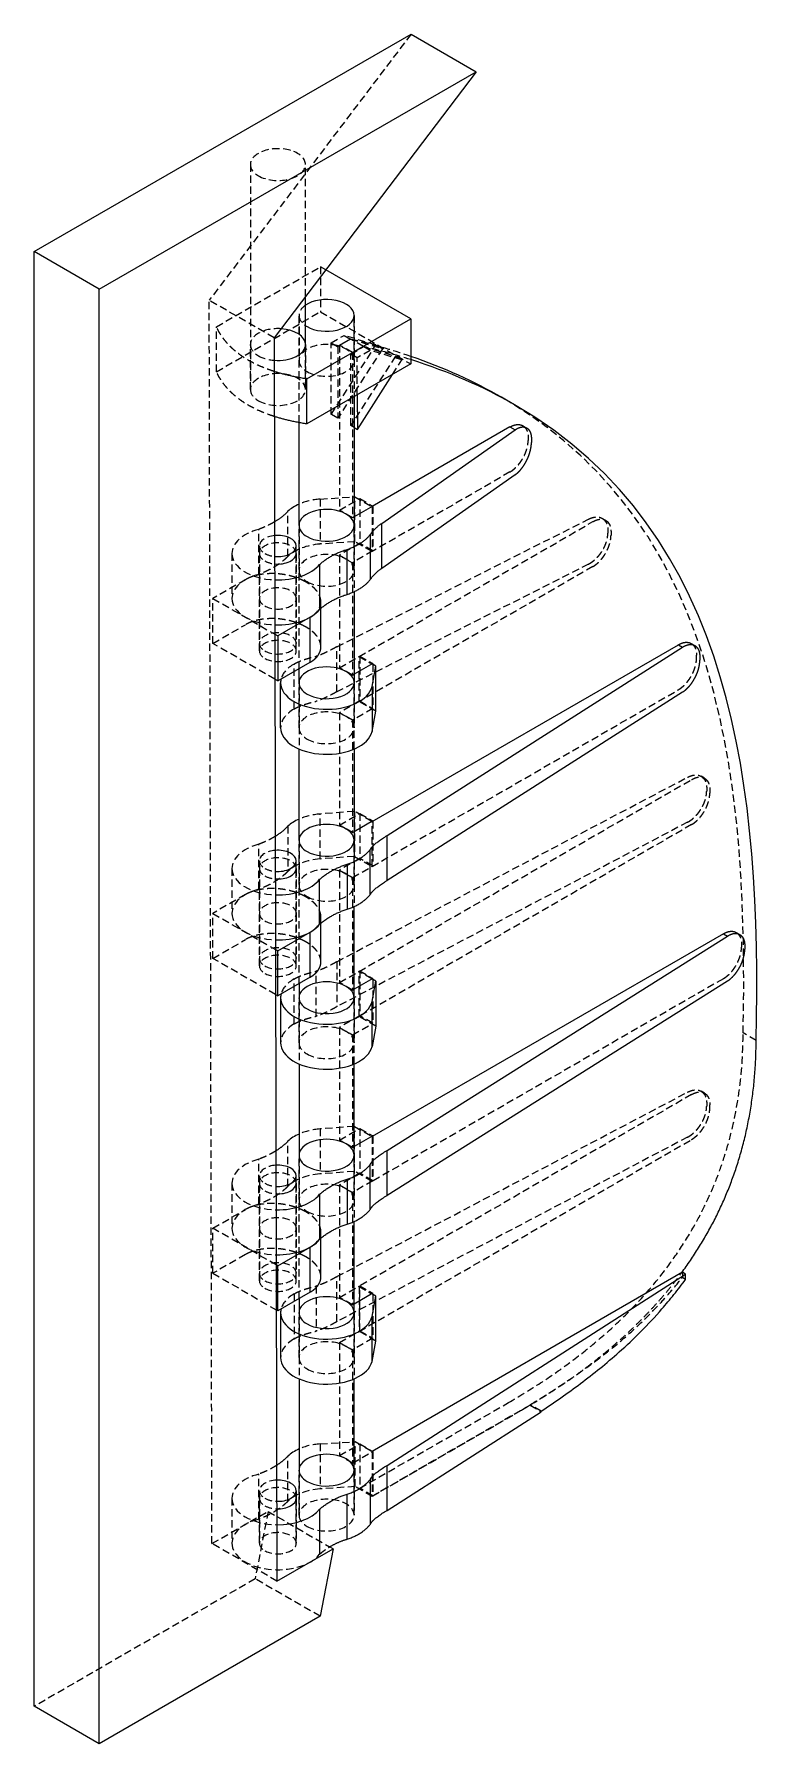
# Model space of a CAD drawing. Extents: x -15.9 to 23.4, y -12.5 to 80.6.
import ezdxf

# ---------------------------------------------------------------- set-up
doc = ezdxf.new("R2010")
doc.units = 0
doc.linetypes.add('Dash', pattern=[0.6, 0.4, -0.2])
doc.linetypes.add('Solid', pattern=[0])
for name, color, linetype in [('HiddenOutline', 7, 'Dash'), ('HiddenSharp', 7, 'Dash'), ('VisibleSmooth', 7, 'Solid')]:
    doc.layers.add(name, color=color, linetype=linetype)
doc.layers.add('VisibleOutline', color=7, linetype='Solid', lineweight=20)
doc.layers.add('VisibleSharp', color=7, linetype='Solid', lineweight=20)

msp = doc.modelspace()

# ---------------------------------------------------------------- linework, layer by layer
at = {"layer": 'HiddenOutline'}
for p, q in [((-4.147, 73.53), (-4.147, 61.283)), ((-1.147, 66.348), (-1.147, 73.53)), ((-1.5, 59.481), (-1.5, 65.32)), ((-1.5, 65.32), (-1.5, 62.87)), ((1.5, 62.87), (1.5, 65.32)), ((1.5, 65.32), (1.5, 60.895)), ((-4.147, 61.283), (-4.147, 63.732)), ((-1.147, 63.732), (-1.147, 61.283)), ((-1.147, 61.283), (-1.147, 63.732)), ((15.192, 54.157), (15.002, 54.269)), ((-1.5, 46.083), (-1.5, 53.889)), ((-1.5, 53.889), (-1.5, 51.439)), ((1.5, 51.439), (1.5, 53.889)), ((1.5, 53.889), (1.5, 50.279)), ((-5.15, 52.358), (-5.15, 49.908)), ((-3.652, 47.051), (-3.652, 52.766)), ((-3.652, 52.358), (-3.652, 49.908)), ((-1.652, 47.051), (-1.652, 52.358)), ((-1.652, 52.358), (-1.652, 49.908)), ((-3.652, 49.908), (-3.652, 47.459)), ((-1.652, 49.908), (-1.652, 47.459)), ((-1.5, 45.316), (-1.5, 41.711)), ((-1.5, 42.866), (-1.5, 45.316)), ((1.5, 41.711), (1.5, 45.316)), ((1.5, 45.316), (1.5, 42.866)), ((20.57, 40.115), (20.385, 40.224)), ((-1.5, 28.936), (-1.5, 36.742)), ((-1.5, 36.742), (-1.5, 34.293)), ((1.5, 34.293), (1.5, 36.742)), ((1.5, 36.742), (1.5, 33.132)), ((-3.652, 29.904), (-3.652, 35.62)), ((-5.15, 35.211), (-5.15, 32.762)), ((-3.652, 35.211), (-3.652, 32.762)), ((-1.652, 29.904), (-1.652, 35.211)), ((-1.652, 35.211), (-1.652, 32.762)), ((-3.652, 32.762), (-3.652, 30.312)), ((-1.652, 32.762), (-1.652, 30.312)), ((-1.5, 28.169), (-1.5, 24.565)), ((-1.5, 25.72), (-1.5, 28.169)), ((1.5, 24.565), (1.5, 28.169)), ((1.5, 28.169), (1.5, 25.72)), ((20.57, 22.969), (20.385, 23.077)), ((-1.5, 11.79), (-1.5, 19.596)), ((-1.5, 19.596), (-1.5, 17.146)), ((1.5, 17.146), (1.5, 19.596)), ((1.5, 19.596), (1.5, 15.986)), ((-5.15, 18.065), (-5.15, 15.615)), ((-3.652, 12.758), (-3.652, 18.473)), ((-3.652, 18.065), (-3.652, 15.615)), ((-1.652, 12.758), (-1.652, 18.065)), ((-1.652, 18.065), (-1.652, 15.615)), ((-3.652, 15.615), (-3.652, 13.166)), ((-1.652, 15.615), (-1.652, 13.166)), ((-1.5, 11.023), (-1.5, 7.418)), ((-1.5, 8.573), (-1.5, 11.023)), ((1.5, 8.573), (1.5, 11.023)), ((1.5, 11.023), (1.5, 7.418)), ((-1.5, 0), (-1.5, 2.449)), ((-1.5, 2.449), (-1.5, 0)), ((1.5, 2.449), (1.5, 0)), ((1.5, 0), (1.5, 2.449)), ((-3.652, -1.531), (-3.652, 1.327)), ((-5.15, 0.919), (-5.15, -1.531)), ((-3.652, 0.919), (-3.652, -1.531)), ((-1.652, 0.919), (-1.652, -1.531)), ((-1.652, -1.531), (-1.652, 0.919))]:
    msp.add_line(p, q, dxfattribs=at)
for points in [[(-0.308, 49.371), (-0.308, 49.722)], [(-0.308, 32.224), (-0.308, 32.575)], [(-0.308, 15.078), (-0.308, 15.429)]]:
    msp.add_open_spline(points, degree=1, dxfattribs=at)
at = {"layer": 'HiddenSharp'}
for p, q in [((4.596, 80.629), (-6.386, 66.142)), ((-5.996, 64.699), (-0.339, 67.965)), ((-0.048, 67.797), (-0.339, 67.965)), ((-0.339, 67.965), (-0.339, 65.516)), ((-6.237, -1.548), (-6.386, 66.142)), ((-2.85, 64.101), (-6.386, 66.142)), ((-5.996, 62.25), (-0.339, 65.516)), ((-0.339, 65.516), (4.582, 62.674)), ((-5.996, 62.25), (-5.996, 64.699)), ((0.251, 63.827), (0.952, 64.231)), ((2.682, 63.708), (0.952, 64.231)), ((0.952, 64.231), (1.306, 64.027)), ((0.259, 59.93), (0.251, 63.827)), ((0.251, 63.827), (0.605, 63.623)), ((0.259, 59.93), (2.682, 63.708)), ((1.306, 64.027), (0.605, 63.623)), ((0.605, 63.623), (0.613, 59.726)), ((3.035, 63.504), (0.613, 59.726)), ((0.698, 63.706), (1.306, 64.03)), ((1.406, 63.298), (0.698, 63.706)), ((0.698, 63.706), (0.7, 54.709)), ((2.013, 63.622), (1.306, 64.03)), ((1.306, 64.027), (3.035, 63.504)), ((1.312, 63.215), (2.013, 63.619)), ((2.013, 63.622), (1.406, 63.298)), ((1.406, 63.298), (1.407, 54.301)), ((2.366, 63.415), (1.666, 63.011)), ((2.013, 63.619), (3.742, 63.096)), ((2.366, 63.415), (2.013, 63.619)), ((4.096, 62.892), (2.366, 63.415)), ((3.035, 63.504), (2.682, 63.708)), ((1.666, 63.011), (1.312, 63.215)), ((1.32, 59.318), (1.312, 63.215)), ((3.742, 63.096), (1.32, 59.318)), ((1.67, 60.993), (1.666, 63.011)), ((3.589, 62.101), (4.096, 62.892)), ((3.742, 63.096), (4.096, 62.892)), ((0.613, 59.726), (0.259, 59.93)), ((1.5, 59.214), (1.32, 59.318)), ((10.971, 58.671), (10.971, 58.508)), ((9.981, 56.793), (2.473, 52.459)), ((-0.354, 55.318), (1.529, 55.445)), ((-0.354, 55.318), (-0.354, 52.868)), ((0.7, 54.709), (1.805, 55.347)), ((1.529, 55.445), (2.466, 54.912)), ((1.529, 52.995), (1.529, 55.445)), ((1.805, 55.347), (1.805, 52.902)), ((1.805, 55.347), (2.512, 54.939)), ((2.512, 54.931), (2.512, 52.494)), ((-2.1, 52.202), (-2.1, 54.652)), ((0.565, 47.279), (14.255, 54.227)), ((1.407, 54.301), (0.7, 54.709)), ((1.5, 54.355), (1.407, 54.301)), ((1.768, 46.744), (14.49, 54.089)), ((2.473, 54.908), (2.473, 52.459)), ((-3.693, 51.22), (-3.693, 53.669)), ((15.308, 53.619), (15.308, 53.455)), ((15.48, 53.518), (15.48, 53.355)), ((1.529, 52.995), (-0.354, 52.868)), ((1.805, 52.902), (0.7, 52.264)), ((0.7, 52.264), (0.701, 46.132)), ((0.7, 52.264), (1.407, 51.855)), ((2.512, 52.494), (1.407, 51.855)), ((2.473, 52.459), (1.529, 52.995)), ((2.512, 52.494), (1.805, 52.902)), ((14.255, 51.778), (0.565, 44.829)), ((1.407, 51.855), (1.408, 45.724)), ((14.49, 51.64), (1.768, 44.295)), ((-4.419, 50.929), (-6.187, 49.908)), ((-6.187, 47.459), (-6.187, 49.908)), ((-6.187, 49.908), (-2.815, 47.961)), ((-6.187, 47.459), (-4.419, 48.479)), ((-2.809, 45.509), (-6.187, 47.459)), ((0.565, 44.829), (0.565, 47.279)), ((0.701, 46.132), (1.805, 46.77)), ((1.768, 44.295), (1.768, 46.744)), ((1.768, 46.744), (2.473, 46.339)), ((1.805, 46.77), (1.805, 44.325)), ((1.805, 46.77), (2.512, 46.362)), ((20.135, 46.652), (20.135, 46.816)), ((-1.766, 43.888), (-1.766, 46.337)), ((1.408, 45.724), (0.701, 46.132)), ((1.408, 45.724), (1.5, 45.777)), ((2.512, 46.317), (2.512, 43.916)), ((2.475, 35.313), (19.145, 44.938)), ((1.805, 44.325), (0.701, 43.687)), ((2.512, 43.916), (1.408, 43.279)), ((2.689, 43.766), (1.768, 44.295)), ((1.805, 44.325), (2.512, 43.916)), ((0.701, 43.687), (0.702, 37.564)), ((1.408, 43.279), (0.701, 43.687)), ((1.408, 43.279), (1.409, 37.156)), ((0.565, 30.132), (19.65, 40.175)), ((1.768, 29.598), (19.867, 40.048)), ((20.685, 39.577), (20.685, 39.414)), ((20.857, 39.476), (20.857, 39.313)), ((1.523, 38.313), (-0.354, 38.171)), ((-0.354, 35.722), (-0.354, 38.171)), ((0.702, 37.564), (1.805, 38.201)), ((2.468, 37.767), (1.523, 38.313)), ((1.523, 38.313), (1.523, 35.863)), ((1.805, 38.201), (1.805, 35.755)), ((1.805, 38.201), (2.512, 37.793)), ((-2.1, 37.505), (-2.1, 35.056)), ((19.65, 37.726), (0.565, 27.683)), ((1.409, 37.156), (0.702, 37.564)), ((19.867, 37.598), (1.768, 27.149)), ((2.475, 35.313), (2.475, 37.763)), ((2.512, 37.785), (2.512, 35.347)), ((-3.693, 34.073), (-3.693, 36.523)), ((1.409, 37.156), (1.5, 37.208)), ((1.523, 35.863), (-0.354, 35.722)), ((1.805, 35.755), (0.702, 35.119)), ((1.523, 35.863), (2.475, 35.313)), ((2.512, 35.347), (1.805, 35.755)), ((0.702, 35.119), (0.703, 28.995)), ((0.702, 35.119), (1.409, 34.71)), ((1.409, 34.71), (2.512, 35.347)), ((1.409, 34.71), (1.41, 28.587)), ((-4.419, 33.783), (-6.187, 32.762)), ((-6.187, 30.312), (-6.187, 32.762)), ((-6.187, 32.762), (-2.777, 30.793)), ((-6.187, 30.312), (-4.419, 31.333)), ((22.581, 31.082), (22.581, 30.918)), ((-2.772, 28.34), (-6.187, 30.312)), ((0.565, 30.132), (0.565, 27.683)), ((-1.766, 26.741), (-1.766, 29.191)), ((-0.575, 27.161), (-0.575, 29.611)), ((0.703, 28.995), (1.805, 29.632)), ((1.41, 28.587), (0.703, 28.995)), ((1.768, 27.149), (1.768, 29.598)), ((2.466, 29.197), (1.768, 29.598)), ((1.805, 29.632), (2.512, 29.223)), ((1.805, 29.632), (1.805, 27.186)), ((21.591, 29.204), (2.475, 18.167)), ((2.512, 29.17), (2.512, 26.778)), ((1.41, 28.587), (1.5, 28.639)), ((1.805, 27.186), (0.704, 26.55)), ((2.689, 26.619), (1.768, 27.149)), ((2.512, 26.778), (1.805, 27.186)), ((0.704, 26.55), (0.704, 20.419)), ((0.704, 26.55), (1.411, 26.142)), ((1.411, 26.142), (2.512, 26.778)), ((1.411, 26.142), (1.411, 20.011)), ((23.376, 25.842), (22.669, 26.251)), ((0.565, 12.986), (19.65, 23.029)), ((19.867, 22.901), (1.768, 12.452)), ((20.685, 22.43), (20.685, 22.267)), ((20.857, 22.166), (20.857, 22.33)), ((1.524, 21.165), (-0.354, 21.025)), ((-0.354, 21.025), (-0.354, 18.575)), ((19.65, 20.579), (0.565, 10.536)), ((0.704, 20.419), (1.805, 21.055)), ((1.524, 18.716), (1.524, 21.165)), ((1.524, 21.165), (2.468, 20.621)), ((1.805, 21.055), (2.512, 20.646)), ((1.805, 21.055), (1.805, 18.609)), ((2.475, 20.617), (2.475, 18.167)), ((2.512, 20.638), (2.512, 18.201)), ((-2.1, 17.909), (-2.1, 20.359)), ((1.411, 20.011), (0.704, 20.419)), ((1.411, 20.011), (1.5, 20.062)), ((1.768, 10.002), (19.867, 20.452)), ((-3.693, 16.927), (-3.693, 19.376)), ((1.524, 18.716), (-0.354, 18.575)), ((2.475, 18.167), (1.524, 18.716)), ((1.805, 18.609), (0.705, 17.974)), ((0.705, 17.974), (0.706, 11.85)), ((0.705, 17.974), (1.412, 17.565)), ((2.512, 18.201), (1.412, 17.565)), ((2.512, 18.201), (1.805, 18.609)), ((1.412, 17.565), (1.413, 11.442)), ((-6.187, 15.615), (-4.419, 16.636)), ((-6.187, 13.166), (-6.187, 15.615)), ((-2.739, 13.625), (-6.187, 15.615)), ((-4.419, 14.187), (-6.187, 13.166)), ((-6.187, 13.166), (-2.734, 11.172)), ((19.361, 13.219), (19.361, 12.933)), ((-0.575, 12.464), (-0.575, 10.015)), ((0.565, 10.536), (0.565, 12.986)), ((0.706, 11.85), (1.805, 12.485)), ((1.768, 12.452), (1.768, 10.002)), ((1.768, 12.452), (2.466, 12.05)), ((1.805, 12.485), (2.512, 12.077)), ((1.805, 10.04), (1.805, 12.485)), ((-1.766, 12.044), (-1.766, 9.595)), ((1.413, 11.442), (0.706, 11.85)), ((1.413, 11.442), (1.5, 11.493)), ((2.512, 12.024), (2.512, 9.631)), ((0.706, 9.405), (1.805, 10.04)), ((0.706, 9.405), (1.413, 8.997)), ((0.706, 9.405), (0.707, 3.241)), ((2.512, 9.631), (1.413, 8.997)), ((2.689, 9.473), (1.768, 10.002)), ((1.805, 10.04), (2.512, 9.631)), ((1.413, 8.997), (1.414, 2.833)), ((1.805, 1.465), (9.899, 6.124)), ((11.071, 5.984), (2.476, 1.021)), ((2.512, 1.057), (10.607, 5.715)), ((11.075, 6.007), (11.071, 5.984)), ((11.071, 5.984), (11.681, 5.631)), ((11.685, 5.655), (11.075, 6.007)), ((-0.354, 3.878), (1.557, 4)), ((-0.354, 3.878), (-0.354, 1.429)), ((0.707, 3.241), (1.805, 3.875)), ((1.557, 4), (2.476, 3.471)), ((1.557, 1.551), (1.557, 4)), ((1.805, 3.875), (1.805, 1.465)), ((1.805, 3.875), (2.512, 3.467)), ((-2.1, 0.763), (-2.1, 3.213)), ((1.414, 2.833), (0.707, 3.241)), ((1.414, 2.833), (2.512, 3.467)), ((2.476, 3.471), (2.476, 1.021)), ((2.512, 3.467), (2.512, 1.057)), ((-3.693, -0.22), (-3.693, 2.23)), ((1.557, 1.551), (-0.354, 1.429)), ((2.476, 1.021), (1.557, 1.551)), ((2.512, 1.057), (1.805, 1.465)), ((-6.237, -1.548), (-3.182, 0.204)), ((-3.182, 0.204), (-3.889, -3.47)), ((-3.182, 0.204), (0.167, -1.73)), ((-2.701, -3.589), (-6.237, -1.548)), ((-3.889, -3.47), (-15.91, -10.41)), ((-0.354, -5.511), (-3.889, -3.47))]:
    msp.add_line(p, q, dxfattribs=at)
for centre, major_axis, start_param, end_param in [((-2.647, 73.53), (1.5, 0), 0, 3.141593), ((-2.647, 73.53), (1.5, 0), 3.141593, 3.926991), ((-2.647, 73.53), (1.5, 0), 3.926991, 6.283185), ((0, 65.32), (1.5, 0), 2.441011, 3.141593), ((0, 65.32), (1.5, 0), 2.441011, 3.141593), ((0, 65.32), (1.5, 0), 3.141593, 3.842175), ((0, 65.32), (1.5, 0), 3.141593, 3.842175), ((-2.647, 63.732), (1.5, 0), 1.457718, 3.141593), ((-2.647, 63.732), (1.5, 0), 3.141593, 3.926991), ((0, 62.87), (1.5, 0), 0, 3.141593), ((-2.647, 63.732), (1.5, 0), 3.926991, 4.578151), ((0, 62.87), (1.5, 0), 3.141593, 3.926991), ((0, 62.87), (1.5, 0), 3.926991, 6.283185), ((-2.647, 61.283), (1.5, 0), 0, 3.141593), ((-2.647, 61.283), (1.5, 0), 0, 3.141593), ((-2.647, 61.283), (1.5, 0), 3.141593, 3.926991), ((-2.647, 61.283), (1.5, 0), 3.141593, 3.926991), ((-2.647, 61.283), (1.5, 0), 3.926991, 6.283185), ((-2.647, 61.283), (1.5, 0), 3.926991, 6.283185), ((-0.024, 53.934), (2.42, 0), 1.707317, 2.226682), ((0, 53.889), (1.5, 0), 0.757165, 0.813631), ((-2.652, 52.358), (-2.498, 0), 5.142146, 6.283185), ((-2.652, 52.766), (1, 0), 1.746523, 3.141593), ((-2.652, 52.358), (-2.498, 0), 0, 1.502894), ((-2.652, 52.358), (1, 0), 0, 3.141593), ((-2.652, 52.766), (1, 0), 3.141593, 3.926991), ((-2.652, 52.358), (1, 0), 3.141593, 3.926991), ((-2.652, 52.766), (1, 0), 3.926991, 4.539202), ((-0.024, 51.484), (2.42, 0), 1.707317, 2.601611), ((0, 51.439), (1.5, 0), 0, 3.141593), ((-2.652, 49.908), (-2.498, 0), 5.142146, 6.283185), ((-2.652, 52.358), (1, 0), 3.926991, 4.540113), ((0, 51.439), (1.5, 0), 3.141593, 3.926991), ((0, 51.439), (1.5, 0), 3.926991, 6.283185), ((-2.652, 49.908), (1, 0), 0, 3.141593), ((-2.652, 49.908), (1, 0), 0, 3.141593), ((-2.652, 49.908), (-2.498, 0), 0, 1.505055), ((-2.652, 49.908), (1, 0), 3.141593, 3.926991), ((-2.652, 49.908), (1, 0), 3.141593, 3.926991), ((-2.652, 49.908), (1, 0), 3.926991, 6.283185), ((-2.652, 49.908), (1, 0), 3.926991, 6.283185), ((-2.652, 47.459), (1, 0), 0, 3.141593), ((-2.652, 47.051), (1, 0), 0, 3.141593), ((-2.652, 47.459), (1, 0), 3.141593, 3.926991), ((-2.652, 47.051), (1, 0), 3.141593, 3.926991), ((-2.652, 47.459), (1, 0), 3.926991, 6.283185), ((-2.652, 47.051), (1, 0), 3.926991, 6.283185), ((0, 45.315), (-2.5, 0), 5.496676, 6.14095), ((0, 45.316), (1.5, 0), 0.712659, 0.858137), ((0, 42.866), (-2.5, 0), 5.496676, 6.283185), ((0, 42.866), (1.5, 0), 0, 3.141593), ((0, 42.866), (1.5, 0), 3.141593, 3.926991), ((0, 42.866), (1.5, 0), 3.926991, 6.283185), ((-0.024, 36.787), (2.42, 0), 1.707317, 2.226682), ((-2.652, 35.211), (-2.498, 0), 5.142146, 6.283185), ((-2.652, 35.62), (1, 0), 1.708352, 3.141593), ((-2.652, 35.211), (1, 0), 0, 3.141593), ((-2.652, 35.62), (1, 0), 3.141593, 3.926991), ((-0.024, 34.338), (2.42, 0), 1.707317, 2.601611), ((-2.652, 35.211), (-2.498, 0), 0, 1.518016), ((-2.652, 35.211), (1, 0), 3.141593, 3.926991), ((-2.652, 35.62), (1, 0), 3.926991, 4.577373), ((-2.652, 35.211), (1, 0), 3.926991, 4.578279), ((0, 34.293), (1.5, 0), 0, 3.141593), ((-2.652, 32.762), (-2.498, 0), 5.142146, 6.283185), ((0, 34.293), (1.5, 0), 3.141593, 3.926991), ((0, 34.293), (1.5, 0), 3.926991, 6.283185), ((-2.652, 32.762), (-2.498, 0), 0, 1.520176), ((-2.652, 32.762), (1, 0), 0, 3.141593), ((-2.652, 32.762), (1, 0), 0, 3.141593), ((-2.652, 32.762), (1, 0), 3.141593, 3.926991), ((-2.652, 32.762), (1, 0), 3.141593, 3.926991), ((-2.652, 32.762), (1, 0), 3.926991, 6.283185), ((-2.652, 32.762), (1, 0), 3.926991, 6.283185), ((-2.652, 30.312), (1, 0), 0, 3.141593), ((-2.652, 29.904), (1, 0), 0, 3.141593), ((-2.652, 30.312), (1, 0), 3.141593, 3.926991), ((-2.652, 29.904), (1, 0), 3.141593, 3.926991), ((-2.652, 30.312), (1, 0), 3.926991, 6.283185), ((-2.652, 29.904), (1, 0), 3.926991, 6.283185), ((0, 28.169), (-2.5, 0), 5.496676, 6.14095), ((0, 25.719), (-2.5, 0), 5.496676, 6.283185), ((0, 25.72), (1.5, 0), 0, 3.141593), ((0, 25.72), (1.5, 0), 3.141593, 3.926991), ((0, 25.72), (1.5, 0), 3.926991, 6.283185), ((-0.024, 19.641), (2.42, 0), 1.707317, 2.226682), ((-2.652, 18.065), (-2.498, 0), 5.142146, 6.283185), ((-2.652, 18.473), (1, 0), 1.670379, 3.141593), ((-2.652, 18.065), (1, 0), 0, 3.141593), ((-2.652, 18.065), (-2.498, 0), 0, 1.533127), ((-2.652, 18.473), (1, 0), 3.141593, 3.926991), ((-2.652, 18.065), (1, 0), 3.141593, 3.926991), ((-2.652, 18.473), (1, 0), 3.926991, 4.615346), ((-0.024, 17.191), (2.42, 0), 1.707317, 2.601611), ((0, 17.146), (1.5, 0), 0, 3.141593), ((-2.652, 15.615), (-2.498, 0), 5.142146, 6.283185), ((-2.652, 18.065), (1, 0), 3.926991, 4.616248), ((0, 17.146), (1.5, 0), 3.141593, 3.926991), ((0, 17.146), (1.5, 0), 3.926991, 6.283185), ((-2.652, 15.615), (1, 0), 0, 3.141593), ((-2.652, 15.615), (1, 0), 0, 3.141593), ((-2.652, 15.615), (-2.498, 0), 0, 1.535285), ((-2.652, 15.615), (1, 0), 3.141593, 3.926991), ((-2.652, 15.615), (1, 0), 3.141593, 3.926991), ((-2.652, 15.615), (1, 0), 3.926991, 6.283185), ((-2.652, 15.615), (1, 0), 3.926991, 6.283185), ((-2.652, 13.166), (1, 0), 0, 3.141593), ((-2.652, 12.758), (1, 0), 0, 3.141593), ((-2.652, 13.166), (1, 0), 3.141593, 3.926991), ((-2.652, 13.166), (1, 0), 3.926991, 6.283185), ((-2.652, 12.758), (1, 0), 3.141593, 3.926991), ((-2.652, 12.758), (1, 0), 3.926991, 6.283185), ((0, 11.022), (-2.5, 0), 5.496676, 6.14095), ((0, 8.573), (-2.5, 0), 5.496676, 6.283185), ((0, 8.573), (1.5, 0), 0, 3.141593), ((0, 8.573), (1.5, 0), 3.141593, 3.926991), ((0, 8.573), (1.5, 0), 3.926991, 6.283185), ((-0.024, 2.494), (2.42, 0), 1.707317, 2.226682), ((-2.652, 0.919), (-2.498, 0), 5.142146, 6.283185), ((-2.652, 1.327), (1, 0), 1.632548, 3.141593), ((-2.652, 0.919), (1, 0), 0, 3.141593), ((-2.652, 1.327), (1, 0), 3.141593, 3.926991), ((-0.024, 0.045), (2.42, 0), 1.707317, 2.601611), ((-2.652, 0.919), (-2.498, 0), 0, 1.548229), ((-2.652, 0.919), (1, 0), 3.141593, 3.926991), ((-2.652, 1.327), (1, 0), 3.926991, 4.653176), ((-2.652, 0.919), (1, 0), 3.926991, 4.654076), ((0, 0), (1.5, 0), 0, 3.141593), ((0, 0), (1.5, 0), 0, 3.141593), ((0, 0), (1.5, 0), 3.926991, 6.283185), ((0, 0), (1.5, 0), 3.926991, 6.283185), ((-2.652, -1.531), (-2.498, 0), 5.142146, 6.283185), ((-2.652, -1.531), (1, 0), 0, 3.141593), ((-2.652, -1.531), (1, 0), 0, 3.141593), ((0, 0), (1.5, 0), 3.141593, 3.926991), ((0, 0), (1.5, 0), 3.141593, 3.926991), ((-2.652, -1.531), (-2.498, 0), 0, 2.715818), ((-2.652, -1.531), (1, 0), 3.141593, 3.926991), ((-2.652, -1.531), (1, 0), 3.141593, 3.926991), ((-2.652, -1.531), (1, 0), 3.926991, 6.283185), ((-2.652, -1.531), (1, 0), 3.926991, 6.283185)]:
    msp.add_ellipse(centre, major_axis=major_axis, ratio=0.57735, start_param=start_param, end_param=end_param, dxfattribs=at)
for points, degree in [([(-2.846, 62.265), (-5.213, 63.025), (-5.996, 64.699)], 2), ([(4.582, 63.086), (3.548, 63.441), (2.457, 63.757), (1.306, 64.03)], 3), ([(4.582, 62.912), (3.761, 63.173), (2.905, 63.41), (2.013, 63.622)], 3), ([(-2.841, 59.814), (-5.212, 60.574), (-5.996, 62.25)], 2), ([(22.669, 26.251), (22.964, 39.709), (21.579, 53.638), (9.873, 60.653)], 3), ([(10.68, 59.313), (10.718, 59.288), (10.754, 59.26), (10.787, 59.228), (10.818, 59.192), (10.847, 59.154), (10.872, 59.111), (10.895, 59.066), (10.915, 59.017), (10.932, 58.966), (10.946, 58.912), (10.956, 58.855), (10.964, 58.796), (10.969, 58.735), (10.971, 58.671)], 1), ([(9.981, 56.793), (10.091, 56.865), (10.201, 56.949), (10.308, 57.046), (10.41, 57.155), (10.507, 57.273), (10.598, 57.399), (10.681, 57.532), (10.755, 57.671), (10.819, 57.812), (10.872, 57.955), (10.915, 58.098), (10.946, 58.239), (10.964, 58.376), (10.971, 58.508)], 1), ([(-2.828, 54.078), (-3.216, 53.843), (-3.693, 53.669)], 2), ([(14.255, 54.227), (14.314, 54.256), (14.373, 54.28), (14.432, 54.301), (14.49, 54.318), (14.548, 54.331), (14.604, 54.34), (14.66, 54.345), (14.714, 54.346), (14.767, 54.343), (14.818, 54.336), (14.867, 54.325), (14.914, 54.31), (14.959, 54.291), (15.002, 54.269)], 1), ([(14.49, 54.089), (14.545, 54.12), (14.601, 54.146), (14.656, 54.169), (14.711, 54.188), (14.765, 54.203), (14.818, 54.214), (14.87, 54.221), (14.921, 54.224), (14.971, 54.223), (15.019, 54.218), (15.065, 54.209), (15.11, 54.195), (15.152, 54.178), (15.192, 54.157)], 1), ([(15.002, 54.269), (15.043, 54.242), (15.08, 54.213), (15.116, 54.18), (15.148, 54.143), (15.178, 54.103), (15.205, 54.06), (15.229, 54.014), (15.249, 53.965), (15.267, 53.913), (15.282, 53.858), (15.293, 53.802), (15.301, 53.743), (15.306, 53.682), (15.308, 53.619)], 1), ([(15.192, 54.157), (15.23, 54.132), (15.266, 54.104), (15.299, 54.072), (15.329, 54.036), (15.357, 53.998), (15.383, 53.955), (15.405, 53.91), (15.425, 53.862), (15.441, 53.811), (15.455, 53.757), (15.466, 53.7), (15.473, 53.642), (15.478, 53.581), (15.48, 53.518)], 1), ([(14.255, 51.778), (14.373, 51.845), (14.489, 51.925), (14.603, 52.018), (14.712, 52.123), (14.815, 52.237), (14.911, 52.36), (14.999, 52.49), (15.078, 52.626), (15.146, 52.765), (15.204, 52.906), (15.249, 53.048), (15.281, 53.188), (15.301, 53.324), (15.308, 53.455)], 1), ([(14.49, 51.64), (14.6, 51.711), (14.71, 51.796), (14.817, 51.893), (14.919, 52.001), (15.016, 52.119), (15.107, 52.246), (15.19, 52.379), (15.264, 52.517), (15.328, 52.659), (15.382, 52.802), (15.424, 52.945), (15.455, 53.086), (15.473, 53.223), (15.48, 53.355)], 1), ([(-2.1, 52.202), (-2.706, 51.58), (-3.693, 51.22)], 2), ([(-1.113, 50.797), (-1.321, 50.905), (-1.545, 51.001), (-1.783, 51.084), (-2.033, 51.151), (-2.289, 51.203), (-2.551, 51.239), (-2.814, 51.258), (-3.075, 51.26), (-3.33, 51.245), (-3.577, 51.213), (-3.812, 51.165), (-4.033, 51.101), (-4.236, 51.022), (-4.419, 50.929)], 1), ([(-0.308, 49.722), (-0.313, 49.804), (-0.326, 49.886), (-0.347, 49.969), (-0.378, 50.051), (-0.416, 50.133), (-0.464, 50.214), (-0.519, 50.294), (-0.582, 50.372), (-0.653, 50.449), (-0.731, 50.523), (-0.817, 50.596), (-0.909, 50.666), (-1.008, 50.733), (-1.113, 50.797)], 1), ([(-0.773, 48.957), (-0.711, 49.002), (-0.653, 49.049), (-0.599, 49.098), (-0.55, 49.148), (-0.504, 49.2), (-0.464, 49.254), (-0.428, 49.309), (-0.396, 49.365), (-0.369, 49.422), (-0.347, 49.481), (-0.33, 49.54), (-0.318, 49.6), (-0.311, 49.66), (-0.308, 49.722)], 1), ([(-1.113, 48.347), (-1.321, 48.456), (-1.545, 48.552), (-1.783, 48.634), (-2.033, 48.702), (-2.289, 48.754), (-2.551, 48.79), (-2.814, 48.809), (-3.075, 48.811), (-3.33, 48.796), (-3.577, 48.764), (-3.812, 48.716), (-4.033, 48.652), (-4.236, 48.573), (-4.419, 48.479)], 1), ([(-0.308, 47.272), (-0.313, 47.354), (-0.326, 47.437), (-0.347, 47.519), (-0.378, 47.602), (-0.416, 47.683), (-0.464, 47.764), (-0.519, 47.844), (-0.582, 47.923), (-0.653, 47.999), (-0.731, 48.074), (-0.817, 48.146), (-0.909, 48.216), (-1.008, 48.283), (-1.113, 48.347)], 1), ([(-1.766, 46.337), (-1.405, 46.563), (-0.575, 46.757)], 2), ([(0.565, 47.279), (-0.235, 46.837), (-0.575, 46.757)], 2), ([(19.145, 44.938), (19.255, 45.009), (19.365, 45.094), (19.472, 45.191), (19.574, 45.299), (19.671, 45.417), (19.762, 45.543), (19.845, 45.677), (19.919, 45.815), (19.983, 45.957), (20.036, 46.1), (20.079, 46.243), (20.11, 46.384), (20.128, 46.521), (20.135, 46.652)], 1), ([(19.844, 47.457), (19.882, 47.433), (19.918, 47.404), (19.951, 47.372), (19.982, 47.337), (20.011, 47.298), (20.036, 47.256), (20.059, 47.21), (20.079, 47.162), (20.096, 47.11), (20.11, 47.056), (20.12, 46.999), (20.128, 46.94), (20.133, 46.879), (20.135, 46.816)], 1), ([(0.565, 44.829), (-0.235, 44.387), (-0.575, 44.308)], 2), ([(-1.766, 43.888), (-1.405, 44.113), (-0.575, 44.308)], 2), ([(19.65, 40.175), (19.708, 40.204), (19.766, 40.229), (19.824, 40.251), (19.881, 40.268), (19.938, 40.282), (19.994, 40.291), (20.048, 40.297), (20.101, 40.298), (20.153, 40.296), (20.203, 40.289), (20.252, 40.279), (20.298, 40.264), (20.343, 40.246), (20.385, 40.224)], 1), ([(19.867, 40.048), (19.923, 40.078), (19.978, 40.105), (20.034, 40.128), (20.088, 40.146), (20.142, 40.162), (20.196, 40.173), (20.248, 40.18), (20.299, 40.182), (20.348, 40.181), (20.396, 40.176), (20.442, 40.167), (20.487, 40.154), (20.529, 40.136), (20.57, 40.115)], 1), ([(20.385, 40.224), (20.425, 40.198), (20.462, 40.169), (20.496, 40.136), (20.528, 40.1), (20.557, 40.06), (20.584, 40.017), (20.607, 39.971), (20.628, 39.922), (20.645, 39.871), (20.66, 39.816), (20.671, 39.76), (20.679, 39.701), (20.684, 39.64), (20.685, 39.577)], 1), ([(20.57, 40.115), (20.608, 40.091), (20.643, 40.062), (20.676, 40.03), (20.707, 39.995), (20.735, 39.956), (20.76, 39.914), (20.782, 39.868), (20.802, 39.82), (20.819, 39.769), (20.832, 39.715), (20.843, 39.659), (20.851, 39.6), (20.855, 39.539), (20.857, 39.476)], 1), ([(19.65, 37.726), (19.766, 37.794), (19.88, 37.876), (19.992, 37.97), (20.099, 38.075), (20.201, 38.191), (20.295, 38.315), (20.382, 38.446), (20.459, 38.582), (20.527, 38.722), (20.583, 38.864), (20.627, 39.005), (20.659, 39.146), (20.679, 39.282), (20.685, 39.414)], 1), ([(19.867, 37.598), (19.978, 37.669), (20.087, 37.754), (20.194, 37.851), (20.297, 37.959), (20.394, 38.077), (20.484, 38.204), (20.567, 38.337), (20.641, 38.475), (20.705, 38.617), (20.759, 38.76), (20.801, 38.903), (20.832, 39.044), (20.851, 39.181), (20.857, 39.313)], 1), ([(-2.79, 36.955), (-3.193, 36.705), (-3.693, 36.523)], 2), ([(-2.1, 35.056), (-2.706, 34.433), (-3.693, 34.073)], 2), ([(-1.113, 33.65), (-1.321, 33.759), (-1.545, 33.855), (-1.783, 33.937), (-2.033, 34.005), (-2.289, 34.057), (-2.551, 34.093), (-2.814, 34.112), (-3.075, 34.114), (-3.33, 34.099), (-3.577, 34.067), (-3.812, 34.019), (-4.033, 33.955), (-4.236, 33.876), (-4.419, 33.783)], 1), ([(-0.308, 32.575), (-0.313, 32.657), (-0.326, 32.74), (-0.347, 32.822), (-0.378, 32.905), (-0.416, 32.986), (-0.464, 33.067), (-0.519, 33.147), (-0.582, 33.226), (-0.653, 33.302), (-0.731, 33.377), (-0.817, 33.449), (-0.909, 33.519), (-1.008, 33.586), (-1.113, 33.65)], 1), ([(-1.113, 31.201), (-1.321, 31.309), (-1.545, 31.406), (-1.783, 31.488), (-2.033, 31.556), (-2.289, 31.608), (-2.551, 31.643), (-2.814, 31.662), (-3.075, 31.664), (-3.33, 31.649), (-3.577, 31.617), (-3.812, 31.569), (-4.033, 31.505), (-4.236, 31.426), (-4.419, 31.333)], 1), ([(-0.773, 31.811), (-0.711, 31.856), (-0.653, 31.903), (-0.599, 31.952), (-0.55, 32.002), (-0.504, 32.054), (-0.464, 32.108), (-0.428, 32.162), (-0.396, 32.219), (-0.369, 32.276), (-0.347, 32.334), (-0.33, 32.393), (-0.318, 32.453), (-0.311, 32.514), (-0.308, 32.575)], 1), ([(22.29, 31.723), (22.328, 31.699), (22.364, 31.67), (22.398, 31.638), (22.429, 31.603), (22.457, 31.564), (22.483, 31.522), (22.505, 31.476), (22.525, 31.428), (22.542, 31.376), (22.556, 31.322), (22.567, 31.265), (22.575, 31.206), (22.579, 31.145), (22.581, 31.082)], 1), ([(-0.308, 30.126), (-0.313, 30.208), (-0.326, 30.29), (-0.347, 30.373), (-0.378, 30.455), (-0.416, 30.537), (-0.464, 30.618), (-0.519, 30.698), (-0.582, 30.776), (-0.653, 30.853), (-0.731, 30.928), (-0.817, 31), (-0.909, 31.07), (-1.008, 31.137), (-1.113, 31.201)], 1), ([(21.591, 29.204), (21.702, 29.275), (21.811, 29.36), (21.918, 29.457), (22.02, 29.565), (22.118, 29.683), (22.208, 29.809), (22.291, 29.943), (22.365, 30.081), (22.429, 30.223), (22.483, 30.366), (22.525, 30.509), (22.556, 30.65), (22.575, 30.787), (22.581, 30.918)], 1), ([(0.565, 30.132), (-0.109, 29.738), (-0.575, 29.611)], 2), ([(-1.766, 29.191), (-1.405, 29.416), (-0.575, 29.611)], 2), ([(-1.766, 26.741), (-1.405, 26.967), (-0.575, 27.161)], 2), ([(0.565, 27.683), (-0.109, 27.289), (-0.575, 27.161)], 2), ([(9.899, 6.124), (22.627, 13.472), (22.669, 26.251)], 2), ([(19.65, 23.029), (19.708, 23.058), (19.766, 23.083), (19.824, 23.104), (19.881, 23.122), (19.938, 23.135), (19.994, 23.145), (20.048, 23.15), (20.101, 23.152), (20.153, 23.149), (20.203, 23.143), (20.252, 23.132), (20.298, 23.118), (20.343, 23.1), (20.385, 23.077)], 1), ([(19.867, 22.901), (19.923, 22.932), (19.978, 22.958), (20.034, 22.981), (20.088, 23), (20.142, 23.015), (20.196, 23.026), (20.248, 23.033), (20.299, 23.036), (20.348, 23.035), (20.396, 23.03), (20.442, 23.02), (20.487, 23.007), (20.529, 22.99), (20.57, 22.969)], 1), ([(20.385, 23.077), (20.425, 23.052), (20.462, 23.022), (20.496, 22.989), (20.528, 22.953), (20.557, 22.913), (20.584, 22.871), (20.607, 22.825), (20.628, 22.776), (20.645, 22.724), (20.66, 22.67), (20.671, 22.613), (20.679, 22.554), (20.684, 22.493), (20.685, 22.43)], 1), ([(20.57, 22.969), (20.608, 22.944), (20.643, 22.916), (20.676, 22.884), (20.707, 22.848), (20.735, 22.809), (20.76, 22.767), (20.782, 22.722), (20.802, 22.674), (20.819, 22.622), (20.832, 22.569), (20.843, 22.512), (20.851, 22.453), (20.855, 22.393), (20.857, 22.33)], 1), ([(19.65, 20.579), (19.766, 20.647), (19.88, 20.729), (19.992, 20.823), (20.099, 20.929), (20.201, 21.044), (20.295, 21.168), (20.382, 21.299), (20.459, 21.436), (20.527, 21.575), (20.583, 21.717), (20.627, 21.859), (20.659, 21.999), (20.679, 22.136), (20.685, 22.267)], 1), ([(19.867, 20.452), (19.978, 20.523), (20.087, 20.608), (20.194, 20.705), (20.297, 20.813), (20.394, 20.931), (20.484, 21.057), (20.567, 21.191), (20.641, 21.329), (20.705, 21.471), (20.759, 21.614), (20.801, 21.757), (20.832, 21.898), (20.851, 22.035), (20.857, 22.166)], 1), ([(-2.753, 19.832), (-3.169, 19.567), (-3.693, 19.376)], 2), ([(-2.1, 17.909), (-2.706, 17.287), (-3.693, 16.927)], 2), ([(-1.113, 16.504), (-1.321, 16.612), (-1.545, 16.709), (-1.783, 16.791), (-2.033, 16.859), (-2.289, 16.911), (-2.551, 16.946), (-2.814, 16.965), (-3.075, 16.967), (-3.33, 16.952), (-3.577, 16.92), (-3.812, 16.872), (-4.033, 16.808), (-4.236, 16.729), (-4.419, 16.636)], 1), ([(-0.308, 15.429), (-0.313, 15.511), (-0.326, 15.593), (-0.347, 15.676), (-0.378, 15.758), (-0.416, 15.84), (-0.464, 15.921), (-0.519, 16.001), (-0.582, 16.079), (-0.653, 16.156), (-0.731, 16.231), (-0.817, 16.303), (-0.909, 16.373), (-1.008, 16.44), (-1.113, 16.504)], 1), ([(-0.773, 14.664), (-0.711, 14.709), (-0.653, 14.756), (-0.599, 14.805), (-0.55, 14.856), (-0.504, 14.908), (-0.464, 14.961), (-0.428, 15.016), (-0.396, 15.072), (-0.369, 15.129), (-0.347, 15.188), (-0.33, 15.247), (-0.318, 15.307), (-0.311, 15.368), (-0.308, 15.429)], 1), ([(-1.113, 14.054), (-1.321, 14.163), (-1.545, 14.259), (-1.783, 14.341), (-2.033, 14.409), (-2.289, 14.461), (-2.551, 14.497), (-2.814, 14.516), (-3.075, 14.518), (-3.33, 14.503), (-3.577, 14.471), (-3.812, 14.423), (-4.033, 14.359), (-4.236, 14.28), (-4.419, 14.187)], 1), ([(-0.308, 12.979), (-0.313, 13.061), (-0.326, 13.144), (-0.347, 13.226), (-0.378, 13.309), (-0.416, 13.391), (-0.464, 13.472), (-0.519, 13.551), (-0.582, 13.63), (-0.653, 13.706), (-0.731, 13.781), (-0.817, 13.854), (-0.909, 13.923), (-1.008, 13.99), (-1.113, 14.054)], 1), ([(10.607, 5.715), (16.184, 8.936), (19.326, 13.199)], 2), ([(-1.766, 12.044), (-1.405, 12.27), (-0.575, 12.464)], 2), ([(0.565, 12.986), (-0.109, 12.592), (-0.575, 12.464)], 2), ([(19.539, 12.831), (19.361, 12.933)], 1), ([(0.565, 10.536), (-0.109, 10.143), (-0.575, 10.015)], 2), ([(-1.766, 9.595), (-1.405, 9.82), (-0.575, 10.015)], 2), ([(-2.715, 2.71), (-3.145, 2.43), (-3.693, 2.23)], 2), ([(-2.1, 0.763), (-2.706, 0.141), (-3.693, -0.22)], 2), ([(-0.376, -2.127), (-0.121, -1.904), (0.167, -1.73)], 2)]:
    msp.add_open_spline(points, degree=degree, dxfattribs=at)
msp.add_open_spline([(11.075, 6.007), (11.451, 6.236), (11.827, 6.47), (12.578, 6.951), (12.953, 7.197), (13.701, 7.708), (14.075, 7.972), (14.819, 8.521), (15.19, 8.806), (15.975, 9.444), (16.39, 9.801), (17.205, 10.554), (17.607, 10.951), (18.233, 11.616), (18.464, 11.871), (18.917, 12.393), (19.141, 12.66), (19.361, 12.933)], degree=3, knots=[0, 0, 0, 0, 0.131254, 0.131254, 0.262509, 0.262509, 0.393763, 0.393763, 0.525018, 0.525018, 0.673899, 0.673899, 0.822779, 0.822779, 0.91139, 0.91139, 1, 1, 1, 1], dxfattribs=at)
at = {"layer": 'VisibleOutline'}
for p, q in [((-1.147, 63.732), (-1.147, 66.348)), ((1.5, 60.895), (1.5, 53.889)), ((-1.5, 53.889), (-1.5, 59.481)), ((10.68, 59.313), (10.886, 59.194)), ((-1.652, 52.358), (-1.652, 52.766)), ((1.5, 50.279), (1.5, 45.316)), ((19.844, 47.457), (20.036, 47.346)), ((-1.5, 45.316), (-1.5, 46.083)), ((-2.5, 42.866), (-2.5, 45.315)), ((-1.5, 36.742), (-1.5, 41.711)), ((1.5, 41.711), (1.5, 36.742)), ((-1.652, 35.211), (-1.652, 35.62)), ((1.5, 28.169), (1.5, 33.132)), ((22.29, 31.723), (22.481, 31.613)), ((-1.5, 28.936), (-1.5, 28.169)), ((-2.5, 28.169), (-2.5, 25.719)), ((-1.5, 24.565), (-1.5, 19.596)), ((1.5, 19.596), (1.5, 24.565)), ((-1.652, 18.065), (-1.652, 18.473)), ((1.5, 11.023), (1.5, 15.986)), ((-1.5, 11.79), (-1.5, 11.023)), ((-2.5, 11.022), (-2.5, 8.573)), ((-1.5, 7.418), (-1.5, 2.449)), ((1.5, 2.449), (1.5, 7.418)), ((-1.652, 1.327), (-1.652, 0.919))]:
    msp.add_line(p, q, dxfattribs=at)
for points in [[(10.23, 60.452), (9.522, 60.86)], [(-0.308, 47.272), (-0.308, 49.371)], [(-0.308, 30.126), (-0.308, 32.224)], [(-0.308, 12.979), (-0.308, 15.078)]]:
    msp.add_open_spline(points, degree=1, dxfattribs=at)
at = {"layer": 'VisibleSharp'}
for p, q in [((-15.91, 68.79), (4.596, 80.629)), ((4.596, 80.629), (8.132, 78.588)), ((-12.374, 66.749), (8.132, 78.588)), ((8.132, 78.588), (-2.85, 64.101)), ((-12.374, 66.749), (-15.91, 68.79)), ((-15.91, -10.41), (-15.91, 68.79)), ((4.582, 65.124), (-0.048, 67.797)), ((-12.374, -12.452), (-12.374, 66.749)), ((-1.075, 61.858), (4.582, 65.124)), ((4.582, 65.124), (4.582, 62.674)), ((-2.85, 64.101), (-2.701, -3.589)), ((4.582, 62.674), (-1.075, 59.408)), ((-1.075, 59.408), (-1.075, 61.858)), ((1.674, 59.114), (3.589, 62.101)), ((1.67, 60.993), (1.674, 59.114)), ((1.5, 59.214), (1.674, 59.114)), ((9.981, 59.243), (2.473, 54.908)), ((3.01, 53.996), (10.256, 59.085)), ((11.149, 58.569), (11.149, 58.406)), ((10.256, 56.635), (3.01, 51.547)), ((2.512, 54.939), (1.5, 54.355)), ((2.512, 54.931), (2.512, 54.939)), ((2.473, 54.908), (2.466, 54.912)), ((3.01, 51.547), (3.01, 53.996)), ((2.38, 53.386), (2.38, 50.936)), ((1.118, 50.129), (1.118, 52.579)), ((-0.376, 51.762), (-0.376, 49.313)), ((-0.884, 48.888), (-2.652, 47.867)), ((-2.815, 47.961), (-2.652, 47.867)), ((-2.652, 47.867), (-2.652, 45.418)), ((2.475, 37.763), (19.145, 47.387)), ((3.29, 36.996), (19.372, 47.256)), ((20.313, 46.713), (20.313, 46.55)), ((-2.652, 45.418), (-0.884, 46.438)), ((2.512, 46.362), (1.5, 45.777)), ((2.689, 46.215), (2.473, 46.339)), ((2.475, 45.111), (2.689, 46.215)), ((2.512, 46.317), (2.512, 46.362)), ((2.689, 43.766), (2.689, 46.215)), ((-2.652, 45.418), (-2.809, 45.509)), ((2.475, 45.111), (2.475, 42.662)), ((19.372, 44.807), (3.29, 34.547)), ((2.475, 42.662), (2.689, 43.766)), ((2.512, 37.793), (1.5, 37.208)), ((2.468, 37.767), (2.475, 37.763)), ((2.512, 37.785), (2.512, 37.793)), ((3.29, 34.547), (3.29, 36.996)), ((1.118, 35.432), (1.118, 32.983)), ((2.38, 33.79), (2.38, 36.239)), ((-0.376, 32.166), (-0.376, 34.616)), ((-2.652, 30.721), (-0.884, 31.741)), ((21.591, 31.653), (2.475, 20.617)), ((-2.652, 30.721), (-2.777, 30.793)), ((-2.652, 28.271), (-2.652, 30.721)), ((3.29, 19.85), (21.813, 31.526)), ((22.759, 30.979), (22.759, 30.816)), ((-0.884, 29.292), (-2.652, 28.271)), ((2.512, 29.223), (1.5, 28.639)), ((2.689, 29.069), (2.466, 29.197)), ((2.475, 27.965), (2.689, 29.069)), ((2.512, 29.17), (2.512, 29.223)), ((2.689, 29.069), (2.689, 26.619)), ((21.813, 29.076), (3.29, 17.4)), ((-2.772, 28.34), (-2.652, 28.271)), ((2.475, 25.516), (2.475, 27.965)), ((2.689, 26.619), (2.475, 25.516)), ((2.512, 20.646), (1.5, 20.062)), ((2.475, 20.617), (2.468, 20.621)), ((2.512, 20.638), (2.512, 20.646)), ((3.29, 17.4), (3.29, 19.85)), ((2.38, 16.644), (2.38, 19.093)), ((1.118, 18.286), (1.118, 15.836)), ((-0.376, 17.469), (-0.376, 15.02)), ((-2.652, 13.574), (-0.884, 14.595)), ((-2.652, 13.574), (-2.739, 13.625)), ((-2.652, 11.125), (-2.652, 13.574)), ((19.361, 13.219), (2.476, 3.471)), ((3.29, 2.704), (19.539, 13.117)), ((19.539, 13.117), (19.361, 13.219)), ((19.539, 12.831), (19.539, 13.117)), ((-0.884, 12.145), (-2.652, 11.125)), ((-2.652, 11.125), (-2.734, 11.172)), ((2.512, 12.077), (1.5, 11.493)), ((2.689, 11.922), (2.466, 12.05)), ((2.475, 10.819), (2.689, 11.922)), ((2.512, 12.024), (2.512, 12.077)), ((2.689, 9.473), (2.689, 11.922)), ((2.475, 8.369), (2.475, 10.819)), ((2.475, 8.369), (2.689, 9.473)), ((3.29, 0.254), (11.681, 5.631)), ((11.681, 5.631), (11.685, 5.655)), ((2.38, 1.947), (2.38, -0.503)), ((3.29, 0.254), (3.29, 2.704)), ((1.118, -1.31), (1.118, 1.139)), ((-0.376, 0.323), (-0.376, -2.127)), ((-2.701, -3.589), (0.354, -1.837)), ((0.354, -1.837), (-0.354, -5.511)), ((0.354, -1.837), (0.167, -1.73)), ((-0.354, -5.511), (-12.374, -12.452)), ((-12.374, -12.452), (-15.91, -10.41))]:
    msp.add_line(p, q, dxfattribs=at)
for centre, major_axis, start_param, end_param in [((0, 65.32), (1.5, 0), 0, 2.441011), ((0, 65.32), (1.5, 0), 0, 2.441011), ((0, 65.32), (1.5, 0), 3.926991, 6.283185), ((0, 65.32), (1.5, 0), 3.926991, 6.283185), ((-2.647, 63.732), (1.5, 0), 0, 1.457718), ((0, 65.32), (1.5, 0), 3.842175, 3.926991), ((0, 65.32), (1.5, 0), 3.842175, 3.926991), ((-2.647, 63.732), (1.5, 0), 4.578151, 6.283185), ((-0.024, 53.934), (2.42, 0), 2.226682, 2.601611), ((0, 53.889), (1.5, 0), 0.813631, 3.141593), ((0, 53.889), (1.5, 0), 0, 0.757165), ((-2.652, 52.766), (1, 0), 0, 1.746523), ((0, 53.889), (1.5, 0), 3.141593, 3.926991), ((0, 53.889), (1.5, 0), 3.926991, 6.283185), ((-2.652, 52.766), (1, 0), 4.539202, 6.283185), ((-2.652, 52.358), (1, 0), 4.540113, 6.283185), ((-2.652, 52.358), (-2.498, 0), 1.502894, 2.715818), ((-2.652, 49.908), (-2.498, 0), 1.505055, 2.715818), ((0, 45.316), (1.5, 0), 0.858137, 3.141593), ((0, 45.316), (1.5, 0), 0, 0.712659), ((0, 45.315), (-2.5, 0), 6.14095, 6.283185), ((0, 45.315), (-2.5, 0), 0, 2.999841), ((0, 45.316), (1.5, 0), 3.141593, 3.926991), ((0, 45.316), (1.5, 0), 3.926991, 6.283185), ((0, 42.866), (-2.5, 0), 0, 2.999841), ((-0.024, 36.787), (2.42, 0), 2.226682, 2.601611), ((0, 36.742), (1.5, 0), 0, 3.141593), ((0, 36.742), (1.5, 0), 3.141593, 3.926991), ((0, 36.742), (1.5, 0), 3.926991, 6.283185), ((-2.652, 35.62), (1, 0), 0, 1.708352), ((-2.652, 35.62), (1, 0), 4.577373, 6.283185), ((-2.652, 35.211), (1, 0), 4.578279, 6.283185), ((-2.652, 35.211), (-2.498, 0), 1.518016, 2.715818), ((-2.652, 32.762), (-2.498, 0), 1.520176, 2.715818), ((0, 28.169), (1.5, 0), 0, 3.141593), ((0, 28.169), (-2.5, 0), 6.14095, 6.283185), ((0, 28.169), (-2.5, 0), 0, 2.999841), ((0, 28.169), (1.5, 0), 3.141593, 3.926991), ((0, 28.169), (1.5, 0), 3.926991, 6.283185), ((0, 25.719), (-2.5, 0), 0, 2.999841), ((-0.024, 19.641), (2.42, 0), 2.226682, 2.601611), ((0, 19.596), (1.5, 0), 0, 3.141593), ((0, 19.596), (1.5, 0), 3.141593, 3.926991), ((0, 19.596), (1.5, 0), 3.926991, 6.283185), ((-2.652, 18.473), (1, 0), 0, 1.670379), ((-2.652, 18.473), (1, 0), 4.615346, 6.283185), ((-2.652, 18.065), (1, 0), 4.616248, 6.283185), ((-2.652, 18.065), (-2.498, 0), 1.533127, 2.715818), ((-2.652, 15.615), (-2.498, 0), 1.535285, 2.715818), ((0, 11.022), (-2.5, 0), 6.14095, 6.283185), ((0, 11.023), (1.5, 0), 0, 3.141593), ((0, 11.022), (-2.5, 0), 0, 2.999841), ((0, 11.023), (1.5, 0), 3.141593, 3.926991), ((0, 11.023), (1.5, 0), 3.926991, 6.283185), ((0, 8.573), (-2.5, 0), 0, 2.999841), ((-0.024, 2.494), (2.42, 0), 2.226682, 2.601611), ((0, 2.449), (1.5, 0), 0, 3.141593), ((-2.652, 1.327), (1, 0), 0, 1.632548), ((0, 2.449), (1.5, 0), 3.141593, 3.926991), ((0, 2.449), (1.5, 0), 3.926991, 6.283185), ((-2.652, 1.327), (1, 0), 4.653176, 6.283185), ((-2.652, 0.919), (1, 0), 4.654076, 6.283185), ((-2.652, 0.919), (-2.498, 0), 1.548229, 2.715818)]:
    msp.add_ellipse(centre, major_axis=major_axis, ratio=0.57735, start_param=start_param, end_param=end_param, dxfattribs=at)
for points, degree in [([(9.522, 60.86), (8.042, 61.715), (6.401, 62.461), (4.582, 63.086)], 3), ([(10.23, 60.452), (8.56, 61.416), (6.685, 62.243), (4.582, 62.912)], 3), ([(-1.075, 61.858), (-2.05, 62.01), (-2.846, 62.265)], 2), ([(9.873, 60.653), (9.757, 60.723), (9.64, 60.792), (9.522, 60.86)], 3), ([(-1.075, 59.408), (-2.047, 59.56), (-2.841, 59.814)], 2), ([(23.376, 25.842), (23.674, 39.435), (22.259, 53.506), (10.23, 60.452)], 3), ([(9.981, 59.243), (10.036, 59.273), (10.091, 59.3), (10.146, 59.322), (10.2, 59.341), (10.254, 59.356), (10.307, 59.367), (10.359, 59.374), (10.409, 59.378), (10.459, 59.377), (10.506, 59.372), (10.553, 59.363), (10.597, 59.35), (10.639, 59.333), (10.68, 59.313)], 1), ([(10.256, 59.085), (10.306, 59.118), (10.356, 59.148), (10.405, 59.174), (10.454, 59.196), (10.503, 59.214), (10.55, 59.228), (10.597, 59.238), (10.643, 59.244), (10.687, 59.246), (10.73, 59.243), (10.772, 59.237), (10.812, 59.227), (10.85, 59.212), (10.886, 59.194)], 1), ([(10.886, 59.194), (10.921, 59.172), (10.953, 59.145), (10.984, 59.115), (11.011, 59.082), (11.037, 59.044), (11.06, 59.003), (11.081, 58.959), (11.099, 58.912), (11.114, 58.861), (11.126, 58.808), (11.136, 58.752), (11.143, 58.693), (11.147, 58.632), (11.149, 58.569)], 1), ([(10.256, 56.635), (10.356, 56.713), (10.454, 56.804), (10.551, 56.907), (10.643, 57.021), (10.731, 57.144), (10.813, 57.276), (10.887, 57.414), (10.954, 57.556), (11.012, 57.701), (11.06, 57.847), (11.099, 57.993), (11.126, 58.135), (11.143, 58.274), (11.149, 58.406)], 1), ([(-2.1, 54.652), (-2.413, 54.33), (-2.828, 54.078)], 2), ([(2.38, 53.386), (2.614, 53.74), (3.01, 53.996)], 2), ([(1.118, 52.579), (1.939, 52.849), (2.38, 53.386)], 2), ([(-0.376, 51.762), (0.269, 52.324), (1.118, 52.579)], 2), ([(2.38, 50.936), (2.614, 51.29), (3.01, 51.547)], 2), ([(1.118, 50.129), (1.939, 50.399), (2.38, 50.936)], 2), ([(-0.376, 49.313), (0.269, 49.874), (1.118, 50.129)], 2), ([(-0.884, 48.888), (-0.876, 48.893), (-0.867, 48.897), (-0.859, 48.902), (-0.851, 48.907), (-0.843, 48.912), (-0.835, 48.917), (-0.827, 48.922), (-0.82, 48.927), (-0.812, 48.932), (-0.804, 48.937), (-0.796, 48.942), (-0.789, 48.947), (-0.781, 48.952), (-0.773, 48.957)], 1), ([(19.145, 47.387), (19.2, 47.417), (19.255, 47.444), (19.31, 47.467), (19.364, 47.486), (19.418, 47.501), (19.471, 47.512), (19.523, 47.519), (19.573, 47.522), (19.623, 47.521), (19.67, 47.516), (19.717, 47.507), (19.761, 47.494), (19.803, 47.478), (19.844, 47.457)], 1), ([(-0.884, 46.438), (-0.808, 46.485), (-0.736, 46.534), (-0.669, 46.586), (-0.608, 46.64), (-0.552, 46.696), (-0.502, 46.754), (-0.457, 46.814), (-0.418, 46.876), (-0.384, 46.939), (-0.357, 47.004), (-0.336, 47.069), (-0.32, 47.136), (-0.311, 47.204), (-0.308, 47.272)], 1), ([(19.372, 47.256), (19.425, 47.288), (19.477, 47.316), (19.53, 47.341), (19.581, 47.361), (19.632, 47.378), (19.682, 47.39), (19.732, 47.399), (19.78, 47.403), (19.827, 47.404), (19.872, 47.4), (19.916, 47.393), (19.958, 47.381), (19.998, 47.366), (20.036, 47.346)], 1), ([(19.372, 44.807), (19.478, 44.881), (19.582, 44.969), (19.683, 45.069), (19.78, 45.18), (19.873, 45.301), (19.959, 45.43), (20.037, 45.566), (20.108, 45.706), (20.169, 45.85), (20.22, 45.995), (20.26, 46.139), (20.289, 46.281), (20.307, 46.418), (20.313, 46.55)], 1), ([(20.036, 47.346), (20.073, 47.323), (20.107, 47.296), (20.139, 47.265), (20.168, 47.23), (20.195, 47.192), (20.219, 47.15), (20.241, 47.106), (20.26, 47.058), (20.276, 47.007), (20.289, 46.953), (20.299, 46.897), (20.307, 46.838), (20.311, 46.777), (20.313, 46.713)], 1), ([(-2.1, 37.505), (-2.399, 37.198), (-2.79, 36.955)], 2), ([(2.38, 36.239), (2.553, 36.551), (3.29, 36.996)], 2), ([(-0.376, 34.616), (0.269, 35.177), (1.118, 35.432)], 2), ([(1.118, 35.432), (1.939, 35.703), (2.38, 36.239)], 2), ([(2.38, 33.79), (2.553, 34.101), (3.29, 34.547)], 2), ([(1.118, 32.983), (1.939, 33.253), (2.38, 33.79)], 2), ([(-0.376, 32.166), (0.269, 32.728), (1.118, 32.983)], 2), ([(-0.884, 31.741), (-0.876, 31.746), (-0.867, 31.751), (-0.859, 31.756), (-0.851, 31.761), (-0.843, 31.765), (-0.835, 31.77), (-0.827, 31.775), (-0.82, 31.78), (-0.812, 31.785), (-0.804, 31.79), (-0.796, 31.795), (-0.789, 31.801), (-0.781, 31.806), (-0.773, 31.811)], 1), ([(21.591, 31.653), (21.646, 31.683), (21.702, 31.71), (21.756, 31.733), (21.811, 31.752), (21.865, 31.767), (21.917, 31.778), (21.969, 31.785), (22.02, 31.788), (22.069, 31.787), (22.117, 31.782), (22.163, 31.773), (22.207, 31.76), (22.25, 31.744), (22.29, 31.723)], 1), ([(21.813, 31.526), (21.866, 31.557), (21.919, 31.585), (21.971, 31.609), (22.023, 31.63), (22.074, 31.646), (22.125, 31.659), (22.174, 31.667), (22.223, 31.671), (22.27, 31.672), (22.316, 31.668), (22.36, 31.66), (22.402, 31.649), (22.443, 31.633), (22.481, 31.613)], 1), ([(21.813, 29.076), (21.919, 29.15), (22.023, 29.238), (22.125, 29.337), (22.223, 29.448), (22.316, 29.569), (22.403, 29.698), (22.482, 29.833), (22.553, 29.973), (22.614, 30.116), (22.665, 30.261), (22.706, 30.405), (22.735, 30.547), (22.753, 30.684), (22.759, 30.816)], 1), ([(22.481, 31.613), (22.518, 31.59), (22.552, 31.562), (22.584, 31.531), (22.614, 31.497), (22.641, 31.458), (22.665, 31.417), (22.687, 31.372), (22.706, 31.324), (22.722, 31.273), (22.735, 31.219), (22.746, 31.163), (22.753, 31.104), (22.758, 31.043), (22.759, 30.979)], 1), ([(-0.884, 29.292), (-0.808, 29.339), (-0.736, 29.388), (-0.669, 29.44), (-0.608, 29.494), (-0.552, 29.55), (-0.502, 29.608), (-0.457, 29.668), (-0.418, 29.73), (-0.384, 29.793), (-0.357, 29.857), (-0.336, 29.923), (-0.32, 29.99), (-0.311, 30.057), (-0.308, 30.126)], 1), ([(19.326, 13.199), (23.353, 18.664), (23.376, 25.842)], 2), ([(-2.1, 20.359), (-2.384, 20.067), (-2.753, 19.832)], 2), ([(2.38, 19.093), (2.523, 19.403), (3.29, 19.85)], 2), ([(1.118, 18.286), (1.939, 18.556), (2.38, 19.093)], 2), ([(-0.376, 17.469), (0.269, 18.031), (1.118, 18.286)], 2), ([(2.38, 16.644), (2.523, 16.953), (3.29, 17.4)], 2), ([(-0.376, 15.02), (0.269, 15.581), (1.118, 15.836)], 2), ([(1.118, 15.836), (1.939, 16.107), (2.38, 16.644)], 2), ([(-0.884, 14.595), (-0.876, 14.6), (-0.867, 14.604), (-0.859, 14.609), (-0.851, 14.614), (-0.843, 14.619), (-0.835, 14.624), (-0.827, 14.629), (-0.82, 14.634), (-0.812, 14.639), (-0.804, 14.644), (-0.796, 14.649), (-0.789, 14.654), (-0.781, 14.659), (-0.773, 14.664)], 1), ([(-0.884, 12.145), (-0.808, 12.192), (-0.736, 12.241), (-0.669, 12.293), (-0.608, 12.347), (-0.552, 12.403), (-0.502, 12.461), (-0.457, 12.521), (-0.418, 12.583), (-0.384, 12.646), (-0.357, 12.711), (-0.336, 12.777), (-0.32, 12.843), (-0.311, 12.911), (-0.308, 12.979)], 1), ([(-2.1, 3.213), (-2.37, 2.935), (-2.715, 2.71)], 2), ([(1.118, 1.139), (1.939, 1.41), (2.38, 1.947)], 2), ([(2.38, 1.947), (2.523, 2.256), (3.29, 2.704)], 2), ([(-0.376, 0.323), (0.269, 0.885), (1.118, 1.139)], 2), ([(2.38, -0.503), (2.523, -0.193), (3.29, 0.254)], 2), ([(1.118, -1.31), (1.939, -1.04), (2.38, -0.503)], 2), ([(0.167, -1.73), (0.605, -1.464), (1.118, -1.31)], 2)]:
    msp.add_open_spline(points, degree=degree, dxfattribs=at)
msp.add_open_spline([(11.685, 5.655), (12.041, 5.895), (12.396, 6.139), (13.106, 6.642), (13.461, 6.899), (14.17, 7.431), (14.523, 7.706), (15.227, 8.276), (15.578, 8.572), (16.323, 9.234), (16.717, 9.604), (17.493, 10.384), (17.876, 10.795), (18.47, 11.48), (18.689, 11.742), (19.119, 12.278), (19.331, 12.552), (19.539, 12.831)], degree=3, knots=[0, 0, 0, 0, 0.131022, 0.131022, 0.262043, 0.262043, 0.393065, 0.393065, 0.524086, 0.524086, 0.673481, 0.673481, 0.822876, 0.822876, 0.911438, 0.911438, 1, 1, 1, 1], dxfattribs=at)
at = {"layer": 'VisibleSmooth'}
for p, q in [((9.981, 59.243), (10.256, 59.085)), ((-0.884, 46.438), (-0.884, 48.888)), ((19.145, 47.387), (19.372, 47.256)), ((-0.884, 29.292), (-0.884, 31.741)), ((21.591, 31.653), (21.813, 31.526)), ((-0.884, 12.145), (-0.884, 14.595))]:
    msp.add_line(p, q, dxfattribs=at)

doc.saveas('drawing.dxf')
